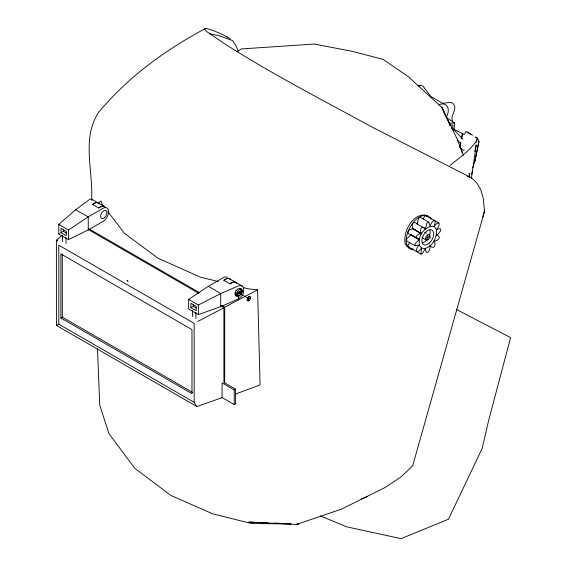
<?xml version="1.0" encoding="UTF-8"?>
<svg xmlns="http://www.w3.org/2000/svg" width="567" height="567" viewBox="0 0 567 567"><rect width="100%" height="100%" fill="white"/><g stroke="black" fill="none" stroke-linecap="round" stroke-linejoin="round"><path stroke-width="0.85" d="M223.384 306.74L220.839 306.045L223.908 307.817L223.908 382.406L235.596 389.153L235.596 403.761L234.228 404.547L222.051 397.524L222.051 382.909L234.228 389.94L235.596 389.153M227.402 277.532A8.122 4.685 -60 0 0 223.937 277.291L208.429 286.25L188.648 299.433L188.648 308.994L198.365 314.6L220.705 306.655L238.615 298.859L238.615 295.981L241.181 293.791A4.472 2.913 -52.5 0 0 241.181 288.596A4.564 2.977 -52.5 0 0 236.049 290.836M469.263 176.748L469.27 173.204L469.299 175.281M230.223 38.861C222.668 34.275 214.333 30.441 205.715 28.35L204.701 29.08L206.423 31.383L222.902 42.61C256.376 64.291 291.466 83.399 326.5 102.429L372.866 127.476L471.815 178.017L476.762 182.85L480.759 189.69L483.233 198.131L484.494 211.385L412.684 465.783L400.819 477.045L384.816 487.655L341.582 509.088L296.463 524.468L248.771 522.087L257.538 522.427M452.565 129.418L452.983 125.059L449.638 125.208M453.947 130.091L454.628 123.046L446.732 117.61M235.461 294.004L235.567 293.04L236.829 293.43L241.911 290.495L241.443 289.645L241.911 292.069A3.721 2.148 -60 0 1 239.366 295.783A3.721 2.148 -60 0 1 236.829 295.003L235.567 294.854L235.461 294.004L241.549 290.495M419.282 239.345C421.26 226.254 441.573 218.784 435.343 238.027C433.826 244.143 423.343 253.81 419.275 244.887L419.282 239.345L411.04 234.561L410.933 235.149L416.986 238.643M472.58 170.327L471.609 174.289M471.383 178.676L476.195 144.876L475.493 148.263M476.28 142.303L476.861 138.872L477.265 139.709C470.539 150.39 459.582 157.47 450.099 165.479M459.78 147.491L460.758 142.331M461.573 138.029L462.381 133.734M460.099 146.718L460.751 143.281M461.736 138.128L462.559 133.833L463.841 134.329M412.315 248.693L412.535 249.26L413.605 249.26M426.618 216.381C425.661 214.085 423.23 218.338 423.117 219.181M472.701 167.875L474.884 161.177L478.987 141.275L477.131 137.987L475.621 137.072M474.884 161.177L478.987 141.275M474.785 151.651L475.139 149.957M429.878 245.731C430.941 249.487 426.093 257.567 425.413 248.424M482.893 217.026L484.502 210.201M428.737 222.101L426.831 223.2L425.484 228.855L417.163 224.05L418.517 218.401L420.161 217.204L428.737 222.101L430.084 226.198C431.898 219.762 437.611 217.615 434.003 226.552C439.971 218.961 440.935 224.993 436.292 229.798C444.386 225.829 439.893 233.76 436.292 235.057C442.366 236.517 437.93 241.429 434.017 240.932C436.399 244.079 434.372 250.373 430.055 245.858M446.144 117.319C450.559 110.374 448.136 101.025 438.433 104.817M421.607 233.668L413.251 228.933L421.409 233.88M464.536 134.393L465.982 131.494L470.44 134.088M409.721 242.364L407.978 245.561L408.29 246.787L421.033 254.144L422.252 253.803L425.512 248.474M430.594 238.133L430.899 237.686M56.75 240.018L56.516 240.344L57.65 240.996L56.75 240.018L62.108 235.461M419.424 86.17L420.53 85.248L422.939 86.035L430.892 96.532L442.6 103.286C446.165 103.534 451.445 100.479 453.933 104.534C456.612 108.878 452.523 113.591 451.913 117.865L452.565 122.096M415.065 245.78L415.065 243.583L419.289 239.6L410.969 234.795L406.745 238.778L406.532 240.812L415.065 245.78L419.275 244.887C414.633 249.678 415.604 255.717 421.557 248.126L420.856 254.066M68.472 239.607L68.472 230.053L88.246 216.863L103.761 207.905A8.122 4.685 -60 0 1 108.602 211.661A8.122 4.685 -60 0 1 103.761 221.002L88.246 229.961L68.472 239.607L58.755 234.001L58.755 224.44L75.588 209.776L90.203 199.003L92.067 199.4L98.438 203.078M98.353 203.163L101.011 200.924L101.975 203.978L104.094 206.728M238.615 298.859L241.436 296.449L243.42 293.231L243.69 287.83L242.563 286.285L236.191 282.607M56.757 325.16L56.402 325.415L196.912 406.539L222.278 397.609M237.041 51.81L241.407 48.932L314.288 44.056L352.27 51.328L383.094 59.379L408.29 76.658L441.934 107.51L457.193 139.113L463.402 155.365M58.755 234.001L59.337 233.618M92.577 204.503L95.221 202.979A8.122 4.685 -60 0 1 98.686 203.22L104.569 206.615A8.122 4.685 -60 0 0 101.103 206.374L98.467 207.898M60.988 232.711L66.24 235.744L66.24 231.336L60.988 228.31L60.988 232.711L63.454 231.286L66.452 233.023M60.889 317.988L191.965 393.661L191.965 329.597L60.889 253.917L60.889 317.988L62.306 317.173L192.617 392.407M223.922 280.332L226.566 278.808A8.122 4.685 -60 0 1 230.776 279.914M229.812 283.727L232.449 282.203A8.122 4.685 -60 0 1 235.915 282.451L230.032 279.049M190.881 307.704L196.132 310.737L196.132 306.329L190.881 303.302L190.881 307.704L193.347 306.279L196.345 308.016M235.567 294.854L241.443 291.459M236.829 295.003L241.911 292.069M247.092 299.759L250.72 297.661M425.576 238.615L429.999 236.063M205.715 28.35C165.514 49.846 127.695 77.204 98.495 112.514C81.364 138.702 93.392 171.369 91.599 200.25M196.437 406.27L194.155 402.322L58.819 324.189L56.424 325.43L56.402 240.784M221.647 305.457L224.688 307.215L257.588 289.843L260.083 384.922L235.39 394.1M197.791 321.446L223.908 307.817M188.648 299.433L198.365 305.046L220.705 293.557L238.615 285.761L241.436 285.718L242.563 286.285M361.207 498.981L366.955 496.72M419.289 239.6C413.173 238.168 417.666 233.243 421.564 233.732L413.251 228.933C409.353 228.437 404.859 233.363 410.969 234.795M418.092 85.915L420.53 85.248M430.006 218.153L431.019 219.096M408.927 246.921L408.446 246.9M449.114 123.287L454.628 123.046M290.864 523.943L251.429 523.518L212.668 513.808L170.936 495.459L134.868 468.406L109.034 433.755L99.742 405.306L97.496 348.733M296.995 524.014L298.745 524.028L296.995 523.965M259.296 522.498L268.063 522.838M274.201 523.072L279.46 523.277M288.227 523.617L290.857 523.724M209.691 33.878L218.082 35.48L232.534 40.541L235.815 45.615L238.154 50.952M257.588 289.843L248.92 288.922L244.108 287.838M412.911 249.657C409.587 249.792 407.935 246.73 406.596 244.207C403.13 232.817 419.084 207.146 431.012 218.288M218.387 281.558L200.378 277.157L157.832 258.127L124.265 233.15L107.801 211.555M409.48 248.417L406.574 245.979L405.107 243.349C402.761 230.982 413.953 211.193 427.901 215.694M320.49 515.935L346.373 526.75L401.103 538.65L448.454 519.202L482.156 448.483L488.619 420.53L510.598 337.606L456.478 309.497M467.151 176.302L469.426 177.308M463.062 133.961L451.396 127.936M460.376 148.717L464.139 150.546M417.163 224.05C412.889 219.479 410.848 225.815 413.251 228.933M425.484 228.855C421.21 224.277 419.169 230.62 421.564 233.732M75.588 209.776L88.246 216.863L88.246 229.961M426.398 215.814L438.801 222.973M422.599 237.956L426.221 240.047M238.509 292.707L248.162 298.277M88.58 228.629L199.584 292.721M88.346 229.55L198.705 293.267M58.755 224.44L68.472 230.053M475.649 137.122L477.131 137.987M208.429 286.25L220.705 293.557L220.705 306.655M467.3 132.033L472.594 135.237M454.443 130.297L462.892 139.248M226.786 36.557L227.573 37.33M457.257 139.886L460.723 143.628M92.067 199.4L92.577 200.038M450.163 125.626L441.934 107.51L445.102 114.81M461.637 148.426L461.871 152.551M427.787 234.788L427.787 239.891M248.906 296.612L248.906 300.73M238.509 292.253L238.509 293.16M234.228 389.94L234.228 404.547M224.688 307.215L224.688 383.079M198.365 305.046L198.365 314.6M195.92 312.467L195.92 318.562M194.155 402.322L194.155 323.332L58.819 245.192L58.819 324.189M193.347 304.522L193.347 306.279M192.454 310.468L192.454 316.563M66.027 237.474L66.027 243.569M63.454 229.529L63.454 231.286M62.561 235.475L62.561 241.57M62.306 253.981L62.306 317.173M236.829 293.43A3.721 2.148 -60 0 1 239.366 289.716A3.721 2.148 -60 0 1 241.911 290.495M240.202 288.929A4.302 2.488 -60 0 1 240.309 289.78M236.474 295.379A4.302 2.488 -60 0 1 235.744 295.457M236.935 283.472A8.122 4.685 -60 0 0 232.725 282.366L230.082 283.89L223.724 280.218L226.368 278.695A8.122 4.685 -60 0 1 230.578 279.8M238.615 295.981A4.564 2.977 -52.5 0 1 235.241 295.145A4.564 2.977 -52.5 0 1 236.049 290.722M99.19 203.943A8.122 4.685 -60 0 0 94.972 202.837L92.336 204.361L98.693 208.032L101.33 206.508A8.122 4.685 -60 0 1 105.547 207.614M429.906 230.152A8.413 4.855 -60 0 1 429.552 235.043M426.682 240.018A8.413 4.855 -60 0 1 422.628 242.768M424.74 232.449A3.126 1.807 -60 0 1 426.299 233.356M423.592 238.048A3.126 1.807 -60 0 1 422.025 237.141M127.504 280.474L126.916 280.594L128.085 281.275L127.504 280.474M249.374 300.46A2.566 1.481 -60 0 0 250.189 296.484A2.566 1.481 -60 0 0 247.155 299.178A2.566 1.481 -60 0 0 249.374 300.46M104.583 217.53A4.493 2.594 -60 0 0 106.008 210.563A4.493 2.594 -60 0 0 100.692 215.276A4.493 2.594 -60 0 0 104.583 217.53M429.325 243.08A8.413 4.855 -60 0 0 431.99 230.053A8.413 4.855 -60 0 0 422.039 238.877A8.413 4.855 -60 0 0 429.325 243.08M428.354 239.472A3.126 1.807 -60 0 0 429.347 234.632A3.126 1.807 -60 0 0 425.647 237.913A3.126 1.807 -60 0 0 428.354 239.472"/></g></svg>
